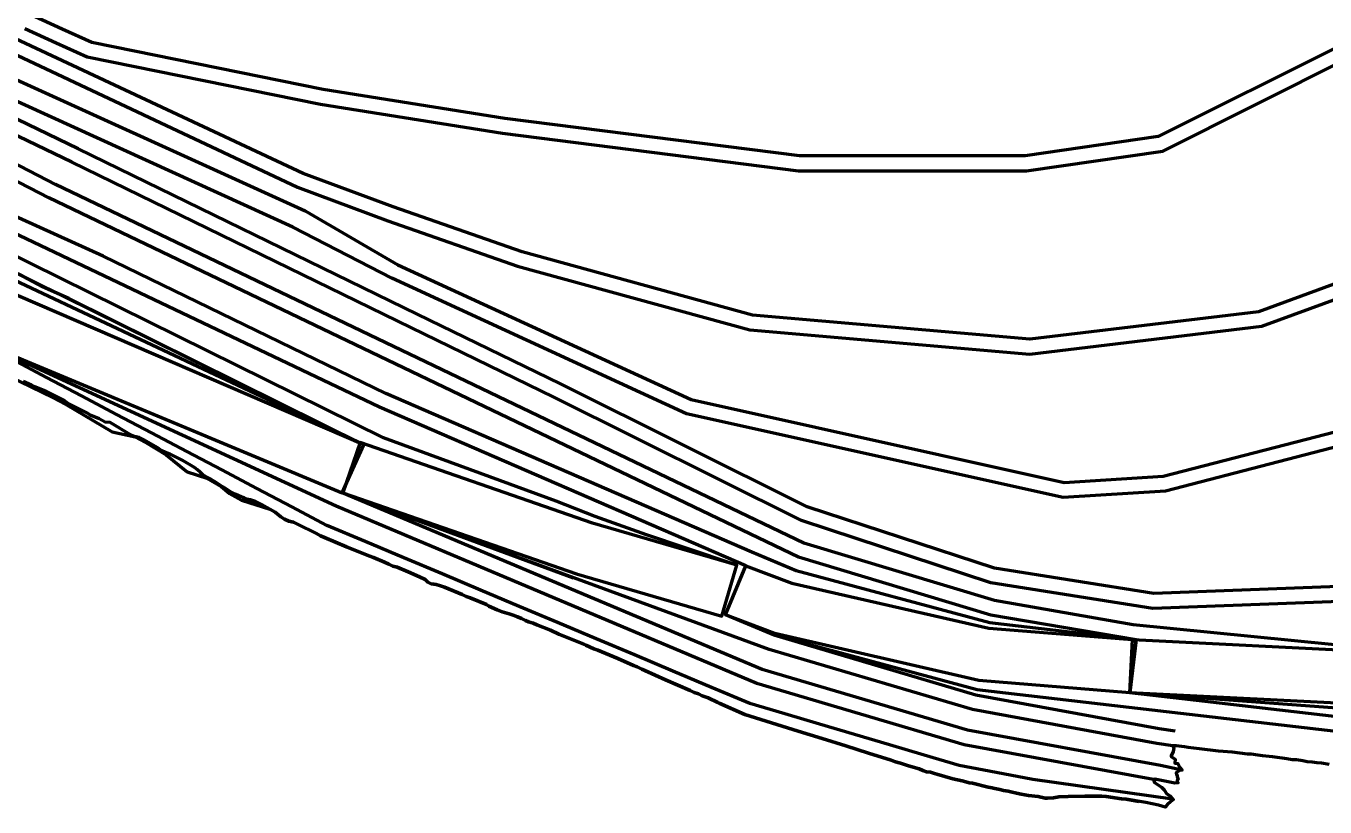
# Model space of a CAD drawing. Extents: x 334605 to 338795, y 3217454 to 3219673.
# Drawn here: x 337294 to 337904, y 3217459 to 3217826 of the extents above; entities that cross this region are included whole.
import ezdxf

# ---------------------------------------------------------------- set-up
doc = ezdxf.new("R2010")
doc.units = 0
doc.header["$MEASUREMENT"] = 0
for name, color, linetype, true_color in [('CREST', 5, 'Continuous', 0x0000ff), ('RAMP', 14, 'Continuous', 0xac0000), ('RED', 176, 'Continuous', 0x00008b), ('TOE', 94, 'Continuous', 0x00ac00)]:
    doc.layers.add(name, color=color, linetype=linetype, true_color=true_color)

msp = doc.modelspace()

# ---------------------------------------------------------------- linework, layer by layer
at = {"layer": 'CREST', "color": 5, "lineweight": 100, "true_color": 0x0000ff}
for points in [[(338404.507, 3218467.452, 1708.41), (338423.581, 3218350.803, 1708.41), (338428.875, 3218210.751, 1708.41), (338428.875, 3218137.069, 1708.41), (338427.099, 3218043.856, 1708.41), (338399.197, 3217934.298, 1708.41), (338421.969, 3217923.982, 1708.41), (338400.812, 3217873.501, 1708.41), (338367.465, 3217804.914, 1708.41), (338314.473, 3217738.135, 1708.41), (338251.964, 3217655.705, 1708.41), (338223.324, 3217623.601, 1708.41), (338180.862, 3217590.752, 1708.41), (338160.832, 3217568.319, 1708.41), (338125.58, 3217545.886, 1708.41), (338031.04, 3217516.242, 1708.41), (337929.031, 3217504.088, 1708.41), (337812.611, 3217512.825, 1708.41), (337815.516, 3217537.656, 1708.41), (337747.29, 3217549.281, 1708.41), (337656.757, 3217576.521, 1708.41), (337304.235, 3217745.572, 1708.41), (337257.817, 3217769.609, 1708.41)], [(337171.114, 3217868.456, 1663.41), (337421.194, 3217750.539, 1663.41), (337463.754, 3217734.674, 1663.41), (337524.736, 3217713.481, 1663.41), (337633.861, 3217683.432, 1663.41), (337765.609, 3217672.064, 1663.41), (337874.674, 3217685.143, 1663.41), (337978.408, 3217723.094, 1663.41), (338055.997, 3217793.853, 1663.41), (338105.179, 3217891.235, 1663.41), (338131.453, 3217935.58, 1663.41), (338156.177, 3217939.282, 1663.41), (338149.751, 3217990.833, 1663.41), (338156.044, 3218092.955, 1663.41), (338156.309, 3218174.041, 1663.41), (338150.848, 3218259.357, 1663.41), (338145.709, 3218311.397, 1663.41), (338116.414, 3218402.835, 1663.41)], [(338213.997, 3218402.717, 1678.41), (338233.113, 3218334.185, 1678.41), (338234.69, 3218272.678, 1678.41), (338232.407, 3218211.788, 1678.41), (338231.646, 3218134.152, 1678.41), (338230.124, 3218077.067, 1678.41), (338225.557, 3218026.833, 1678.41), (338220.99, 3217985.732, 1678.41), (338208.348, 3217896.69, 1678.41), (338193.58, 3217846.049, 1678.41), (338169.13, 3217786.165, 1678.41), (338133.38, 3217716.196, 1678.41), (338110.815, 3217726.957, 1678.41), (338061.725, 3217695.004, 1678.41), (337997.529, 3217662.906, 1678.41), (337935.637, 3217635.184, 1678.41), (337829.402, 3217607.642, 1678.41), (337781.203, 3217604.691, 1678.41), (337604.146, 3217644.037, 1678.41), (337465.549, 3217707.749, 1678.41), (337419.08, 3217731.785, 1678.41), (337213.174, 3217825.524, 1678.41)], [(337292.974, 3217825.22, 1648.41), (337307.677, 3217818.53, 1648.41), (337322.379, 3217811.841, 1648.41), (337432.012, 3217789.653, 1648.41), (337517.673, 3217776.01, 1648.41), (337656.828, 3217758.299, 1648.41), (337763.935, 3217758.299, 1648.41), (337828.03, 3217767.576, 1648.41), (337914.879, 3217811.072, 1648.41), (337959.566, 3217842.68, 1648.41), (337986.814, 3217888.457, 1648.41), (338030.411, 3217982.19, 1648.41), (338056.914, 3218067.67, 1648.41), (338075.532, 3218153.408, 1648.41), (338098.39, 3218163.533, 1648.41), (338078.98, 3218210.999, 1648.41), (338055.778, 3218285.697, 1648.41), (338043.399, 3218333.244, 1648.41), (338028.937, 3218385.306, 1648.41)], [(338271.964, 3217851.261, 1693.41), (338236.007, 3217775.628, 1693.41), (338183.227, 3217709.746, 1693.41), (338141.163, 3217669.462, 1693.41), (338138.092, 3217666.198, 1693.41), (338135.248, 3217662.837, 1693.41), (338085.776, 3217611.703, 1693.41), (338032.665, 3217566.263, 1693.41), (337998.496, 3217549.514, 1693.41), (337985.431, 3217571.623, 1693.41), (337958.73, 3217564.562, 1693.41), (337911.46, 3217555.749, 1693.41), (337823.391, 3217552.452, 1693.41), (337747.216, 3217564.562, 1693.41), (337658.138, 3217593.765, 1693.41), (337541.792, 3217651.781, 1693.41), (337474.492, 3217684.63, 1693.41), (337315.056, 3217762.345, 1693.41), (337248.557, 3217794.393, 1693.41)], [(337452.46, 3217629.413, 1738.41), (337313.732, 3217698.251, 1739.047), (337301.277, 3217703.702, 1739.013), (337291.912, 3217708.781, 1739.204), (337271.21, 3217718.653, 1738.845), (337250.587, 3217729.106, 1738.913), (337232.565, 3217738.201, 1739.251), (337215.402, 3217746.715, 1739.37), (337203.302, 3217752.503, 1739.72), (337190.611, 3217758.028, 1739.532), (337175.844, 3217764.432, 1739.58), (337168.948, 3217767.91, 1739.58), (337165.835, 3217770.176, 1739.619), (337160.694, 3217772.642, 1739.667), (337153.995, 3217776.071, 1739.509), (337145.615, 3217780.723, 1739.52), (337135.868, 3217787.396, 1739.527), (337127.503, 3217791.64, 1739.492), (337120.502, 3217794.207, 1739.236), (337112.531, 3217798.074, 1738.955)], [(337452.46, 3217629.413, 1738.41), (337313.732, 3217698.251, 1739.047), (337301.277, 3217703.702, 1739.013), (337291.912, 3217708.781, 1739.204), (337271.21, 3217718.653, 1738.845), (337250.587, 3217729.106, 1738.913), (337232.565, 3217738.201, 1739.251), (337215.402, 3217746.715, 1739.37), (337203.302, 3217752.503, 1739.72), (337190.611, 3217758.028, 1739.532), (337175.844, 3217764.432, 1739.58), (337168.948, 3217767.91, 1739.58), (337165.835, 3217770.176, 1739.619), (337160.694, 3217772.642, 1739.667), (337153.995, 3217776.071, 1739.509), (337145.615, 3217780.723, 1739.52), (337135.868, 3217787.396, 1739.527), (337127.503, 3217791.64, 1739.492), (337120.502, 3217794.207, 1739.236), (337112.531, 3217798.074, 1738.955)], [(337452.46, 3217629.413, 1738.41), (337313.732, 3217698.251, 1739.047), (337301.277, 3217703.702, 1739.013), (337291.912, 3217708.781, 1739.204), (337271.21, 3217718.653, 1738.845), (337250.587, 3217729.106, 1738.913), (337232.565, 3217738.201, 1739.251), (337215.402, 3217746.715, 1739.37), (337203.302, 3217752.503, 1739.72), (337190.611, 3217758.028, 1739.532), (337175.844, 3217764.432, 1739.58), (337168.948, 3217767.91, 1739.58), (337165.835, 3217770.176, 1739.619), (337160.694, 3217772.642, 1739.667), (337153.995, 3217776.071, 1739.509), (337145.615, 3217780.723, 1739.52), (337135.868, 3217787.396, 1739.527), (337127.503, 3217791.64, 1739.492), (337120.502, 3217794.207, 1739.236), (337112.531, 3217798.074, 1738.955)], [(337452.46, 3217629.413, 1738.41), (337313.732, 3217698.251, 1739.047), (337301.277, 3217703.702, 1739.013), (337291.912, 3217708.781, 1739.204), (337271.21, 3217718.653, 1738.845), (337250.587, 3217729.106, 1738.913), (337232.565, 3217738.201, 1739.251), (337215.402, 3217746.715, 1739.37), (337203.302, 3217752.503, 1739.72), (337190.611, 3217758.028, 1739.532), (337175.844, 3217764.432, 1739.58), (337168.948, 3217767.91, 1739.58), (337165.835, 3217770.176, 1739.619), (337160.694, 3217772.642, 1739.667), (337153.995, 3217776.071, 1739.509), (337145.615, 3217780.723, 1739.52), (337135.868, 3217787.396, 1739.527), (337127.503, 3217791.64, 1739.492), (337120.502, 3217794.207, 1739.236), (337112.531, 3217798.074, 1738.955)], [(338282.704, 3217564.657, 1723.41), (338206.719, 3217508.533, 1723.41), (338202.412, 3217504.305, 1723.41), (338180.262, 3217493.688, 1723.41), (338055.077, 3217487.024, 1723.41), (337948.744, 3217489.985, 1723.41), (337836.572, 3217502.979, 1723.41), (337740.787, 3217514.186, 1723.41), (337645.344, 3217539.808, 1723.41), (337622.434, 3217549.361, 1723.41), (337632.081, 3217572.425, 1723.41), (337459.733, 3217647.143, 1723.41), (337273.679, 3217735.747, 1723.41)], [(337823.641, 3217472.003, 1753.41), (337734.62, 3217488.352, 1753.41), (337637.271, 3217517.146, 1753.41), (337439.351, 3217600.515, 1753.41), (337270.239, 3217678.494, 1753.41)], [(337823.641, 3217472.003, 1753.41), (337734.62, 3217488.352, 1753.41), (337637.271, 3217517.146, 1753.41), (337439.351, 3217600.515, 1753.41), (337270.239, 3217678.494, 1753.41)], [(337823.641, 3217472.003, 1753.41), (337734.62, 3217488.352, 1753.41), (337637.271, 3217517.146, 1753.41), (337439.351, 3217600.515, 1753.41), (337270.239, 3217678.494, 1753.41)], [(337823.641, 3217472.003, 1753.41), (337734.62, 3217488.352, 1753.41), (337637.271, 3217517.146, 1753.41), (337439.351, 3217600.515, 1753.41), (337270.239, 3217678.494, 1753.41)], [(337285.774, 3217661.498, 1766.396), (337306.19, 3217651.587, 1764.016), (337312.094, 3217648.467, 1763.931), (337334.153, 3217635.499, 1764.719), (337344.815, 3217633.212, 1763.627), (337349.889, 3217630.455, 1764.333), (337359.488, 3217624.632, 1764.007), (337369.372, 3217616.654, 1764.569), (337378.593, 3217613.646, 1764.335), (337385.368, 3217609.756, 1765.288), (337389.231, 3217606.481, 1768.034), (337394.829, 3217603.336, 1768.661), (337408.178, 3217599.203, 1765.647), (337410.709, 3217597.713, 1765.938), (337413.413, 3217595.509, 1767.409), (337415.105, 3217594.391, 1767.834), (337417.132, 3217593.442, 1767.604), (337419.353, 3217592.958, 1766.299), (337421.294, 3217592.125, 1765.937), (337430.194, 3217587.623, 1765.564), (337432.064, 3217586.535, 1765.753), (337433.88, 3217585.76, 1765.67), (337444.302, 3217581.446, 1765.52), (337454.723, 3217577.132, 1765.37), (337456.923, 3217576.339, 1765.106), (337462.055, 3217574.206, 1765.05), (337464.089, 3217573.207, 1765.332), (337465.49, 3217572.648, 1765.269), (337466.015, 3217572.35, 1765.422), (337468.137, 3217571.783, 1764.776), (337473.26, 3217569.647, 1764.733), (337478.587, 3217567.349, 1764.84), (337481.237, 3217566.013, 1765.274), (337482.548, 3217564.866, 1766.448), (337484.004, 3217563.957, 1767.032), (337485.351, 3217563.876, 1766.071), (337486.36, 3217563.699, 1765.581), (337488.498, 3217563.106, 1764.973), (337490.26, 3217562.491, 1764.722), (337498.567, 3217559.053, 1764.601), (337500.515, 3217558.055, 1764.953), (337502.461, 3217557.435, 1764.559), (337510.026, 3217554.263, 1764.528), (337511.231, 3217553.536, 1764.962), (337515.024, 3217551.778, 1765.279), (337517.396, 3217550.905, 1765.03), (337520.752, 3217549.959, 1764.108), (337522.644, 3217549.266, 1763.902), (337524.602, 3217548.429, 1763.925), (337526.49, 3217547.741, 1763.714), (337528.405, 3217546.752, 1764.074), (337529.903, 3217546.134, 1764.048), (337532.029, 3217545.493, 1763.545), (337533.749, 3217544.746, 1763.589), (337540.17, 3217542.209, 1763.259), (337544.173, 3217540.384, 1763.533), (337555.922, 3217535.674, 1763.061), (337556.793, 3217535.168, 1763.335), (337560.592, 3217533.511, 1763.447), (337562.494, 3217532.837, 1763.3), (337571.781, 3217528.891, 1763.263), (337579.264, 3217525.557, 1763.623), (337580.866, 3217524.953, 1763.483), (337583.11, 3217523.843, 1763.809), (337584.48, 3217523.306, 1763.728), (337594.252, 3217518.894, 1764.313), (337605.813, 3217513.911, 1764.537), (337607.795, 3217512.859, 1764.966), (337609.731, 3217512.263, 1764.532), (337611.519, 3217511.384, 1764.781), (337614.272, 3217510.35, 1764.534), (337618.888, 3217508.14, 1765.057), (337619.513, 3217507.941, 1764.931), (337631.59, 3217502.582, 1765.466), (337644.117, 3217498.669, 1765.84), (337656.643, 3217494.756, 1766.215), (337667.837, 3217491.275, 1766.8), (337679.031, 3217487.794, 1766.914), (337689.694, 3217484.403, 1767.401), (337700.356, 3217481.012, 1767.889), (337701.856, 3217480.433, 1768.168), (337703.479, 3217479.97, 1768.133), (337704.732, 3217479.692, 1767.943), (337708.446, 3217478.486, 1768.164), (337713.511, 3217477.041, 1768.055), (337715.206, 3217476.298, 1768.552), (337716.983, 3217475.646, 1768.811), (337718.808, 3217475.368, 1768.273), (337720.714, 3217474.771, 1768.341), (337721.82, 3217474.557, 1768.108), (337729.308, 3217472.236, 1768.327), (337733.79, 3217471.308, 1768.179), (337735.473, 3217470.818, 1768.531), (337736.955, 3217470.488, 1768.63), (337738.54, 3217470.268, 1768.453), (337745.968, 3217468.366, 1769.462), (337747.923, 3217468.015, 1769.413), (337748.243, 3217467.9, 1769.526), (337751.414, 3217467.281, 1769.55), (337753.109, 3217466.767, 1769.948), (337755.317, 3217466.542, 1769.531), (337756.679, 3217466.13, 1769.85), (337759.254, 3217465.626, 1769.873), (337761.455, 3217465.108, 1770.074), (337764.902, 3217464.49, 1769.987), (337769.408, 3217463.919, 1769.371), (337772.749, 3217463.154, 1769.635), (337773.862, 3217463.149, 1769.196), (337776.61, 3217463.402, 1767.557), (337779.231, 3217463.799, 1765.664), (337783.51, 3217464.068, 1763.373), (337791.34, 3217464.207, 1759.925), (337799.446, 3217464.203, 1756.665), (337801.506, 3217464.047, 1756.162), (337808.609, 3217462.915, 1755.682), (337810.775, 3217462.725, 1755.208), (337816.785, 3217461.695, 1754.95)], [(337285.774, 3217661.498, 1766.396), (337306.19, 3217651.587, 1764.016), (337312.094, 3217648.467, 1763.931), (337334.153, 3217635.499, 1764.719), (337344.815, 3217633.212, 1763.627), (337349.889, 3217630.455, 1764.333), (337359.488, 3217624.632, 1764.007), (337369.372, 3217616.654, 1764.569), (337378.593, 3217613.646, 1764.335), (337385.368, 3217609.756, 1765.288), (337389.231, 3217606.481, 1768.034), (337394.829, 3217603.336, 1768.661), (337408.178, 3217599.203, 1765.647), (337410.709, 3217597.713, 1765.938), (337413.413, 3217595.509, 1767.409), (337415.105, 3217594.391, 1767.834), (337417.132, 3217593.442, 1767.604), (337419.353, 3217592.958, 1766.299), (337421.294, 3217592.125, 1765.937), (337430.194, 3217587.623, 1765.564), (337432.064, 3217586.535, 1765.753), (337433.88, 3217585.76, 1765.67), (337444.302, 3217581.446, 1765.52), (337454.723, 3217577.132, 1765.37), (337456.923, 3217576.339, 1765.106), (337462.055, 3217574.206, 1765.05), (337464.089, 3217573.207, 1765.332), (337465.49, 3217572.648, 1765.269), (337466.015, 3217572.35, 1765.422), (337468.137, 3217571.783, 1764.776), (337473.26, 3217569.647, 1764.733), (337478.587, 3217567.349, 1764.84), (337481.237, 3217566.013, 1765.274), (337482.548, 3217564.866, 1766.448), (337484.004, 3217563.957, 1767.032), (337485.351, 3217563.876, 1766.071), (337486.36, 3217563.699, 1765.581), (337488.498, 3217563.106, 1764.973), (337490.26, 3217562.491, 1764.722), (337498.567, 3217559.053, 1764.601), (337500.515, 3217558.055, 1764.953), (337502.461, 3217557.435, 1764.559), (337510.026, 3217554.263, 1764.528), (337511.231, 3217553.536, 1764.962), (337515.024, 3217551.778, 1765.279), (337517.396, 3217550.905, 1765.03), (337520.752, 3217549.959, 1764.108), (337522.644, 3217549.266, 1763.902), (337524.602, 3217548.429, 1763.925), (337526.49, 3217547.741, 1763.714), (337528.405, 3217546.752, 1764.074), (337529.903, 3217546.134, 1764.048), (337532.029, 3217545.493, 1763.545), (337533.749, 3217544.746, 1763.589), (337540.17, 3217542.209, 1763.259), (337544.173, 3217540.384, 1763.533), (337555.922, 3217535.674, 1763.061), (337556.793, 3217535.168, 1763.335), (337560.592, 3217533.511, 1763.447), (337562.494, 3217532.837, 1763.3), (337571.781, 3217528.891, 1763.263), (337579.264, 3217525.557, 1763.623), (337580.866, 3217524.953, 1763.483), (337583.11, 3217523.843, 1763.809), (337584.48, 3217523.306, 1763.728), (337594.252, 3217518.894, 1764.313), (337605.813, 3217513.911, 1764.537), (337607.795, 3217512.859, 1764.966), (337609.731, 3217512.263, 1764.532), (337611.519, 3217511.384, 1764.781), (337614.272, 3217510.35, 1764.534), (337618.888, 3217508.14, 1765.057), (337619.513, 3217507.941, 1764.931), (337631.59, 3217502.582, 1765.466), (337644.117, 3217498.669, 1765.84), (337656.643, 3217494.756, 1766.215), (337667.837, 3217491.275, 1766.8), (337679.031, 3217487.794, 1766.914), (337689.694, 3217484.403, 1767.401), (337700.356, 3217481.012, 1767.889), (337701.856, 3217480.433, 1768.168), (337703.479, 3217479.97, 1768.133), (337704.732, 3217479.692, 1767.943), (337708.446, 3217478.486, 1768.164), (337713.511, 3217477.041, 1768.055), (337715.206, 3217476.298, 1768.552), (337716.983, 3217475.646, 1768.811), (337718.808, 3217475.368, 1768.273), (337720.714, 3217474.771, 1768.341), (337721.82, 3217474.557, 1768.108), (337729.308, 3217472.236, 1768.327), (337733.79, 3217471.308, 1768.179), (337735.473, 3217470.818, 1768.531), (337736.955, 3217470.488, 1768.63), (337738.54, 3217470.268, 1768.453), (337745.968, 3217468.366, 1769.462), (337747.923, 3217468.015, 1769.413), (337748.243, 3217467.9, 1769.526), (337751.414, 3217467.281, 1769.55), (337753.109, 3217466.767, 1769.948), (337755.317, 3217466.542, 1769.531), (337756.679, 3217466.13, 1769.85), (337759.254, 3217465.626, 1769.873), (337761.455, 3217465.108, 1770.074), (337764.902, 3217464.49, 1769.987), (337769.408, 3217463.919, 1769.371), (337772.749, 3217463.154, 1769.635), (337773.862, 3217463.149, 1769.196), (337776.61, 3217463.402, 1767.557), (337779.231, 3217463.799, 1765.664), (337783.51, 3217464.068, 1763.373), (337791.34, 3217464.207, 1759.925), (337799.446, 3217464.203, 1756.665), (337801.506, 3217464.047, 1756.162), (337808.609, 3217462.915, 1755.682), (337810.775, 3217462.725, 1755.208), (337816.785, 3217461.695, 1754.95)], [(337285.774, 3217661.498, 1766.396), (337306.19, 3217651.587, 1764.016), (337312.094, 3217648.467, 1763.931), (337334.153, 3217635.499, 1764.719), (337344.815, 3217633.212, 1763.627), (337349.889, 3217630.455, 1764.333), (337359.488, 3217624.632, 1764.007), (337369.372, 3217616.654, 1764.569), (337378.593, 3217613.646, 1764.335), (337385.368, 3217609.756, 1765.288), (337389.231, 3217606.481, 1768.034), (337394.829, 3217603.336, 1768.661), (337408.178, 3217599.203, 1765.647), (337410.709, 3217597.713, 1765.938), (337413.413, 3217595.509, 1767.409), (337415.105, 3217594.391, 1767.834), (337417.132, 3217593.442, 1767.604), (337419.353, 3217592.958, 1766.299), (337421.294, 3217592.125, 1765.937), (337430.194, 3217587.623, 1765.564), (337432.064, 3217586.535, 1765.753), (337433.88, 3217585.76, 1765.67), (337444.302, 3217581.446, 1765.52), (337454.723, 3217577.132, 1765.37), (337456.923, 3217576.339, 1765.106), (337462.055, 3217574.206, 1765.05), (337464.089, 3217573.207, 1765.332), (337465.49, 3217572.648, 1765.269), (337466.015, 3217572.35, 1765.422), (337468.137, 3217571.783, 1764.776), (337473.26, 3217569.647, 1764.733), (337478.587, 3217567.349, 1764.84), (337481.237, 3217566.013, 1765.274), (337482.548, 3217564.866, 1766.448), (337484.004, 3217563.957, 1767.032), (337485.351, 3217563.876, 1766.071), (337486.36, 3217563.699, 1765.581), (337488.498, 3217563.106, 1764.973), (337490.26, 3217562.491, 1764.722), (337498.567, 3217559.053, 1764.601), (337500.515, 3217558.055, 1764.953), (337502.461, 3217557.435, 1764.559), (337510.026, 3217554.263, 1764.528), (337511.231, 3217553.536, 1764.962), (337515.024, 3217551.778, 1765.279), (337517.396, 3217550.905, 1765.03), (337520.752, 3217549.959, 1764.108), (337522.644, 3217549.266, 1763.902), (337524.602, 3217548.429, 1763.925), (337526.49, 3217547.741, 1763.714), (337528.405, 3217546.752, 1764.074), (337529.903, 3217546.134, 1764.048), (337532.029, 3217545.493, 1763.545), (337533.749, 3217544.746, 1763.589), (337540.17, 3217542.209, 1763.259), (337544.173, 3217540.384, 1763.533), (337555.922, 3217535.674, 1763.061), (337556.793, 3217535.168, 1763.335), (337560.592, 3217533.511, 1763.447), (337562.494, 3217532.837, 1763.3), (337571.781, 3217528.891, 1763.263), (337579.264, 3217525.557, 1763.623), (337580.866, 3217524.953, 1763.483), (337583.11, 3217523.843, 1763.809), (337584.48, 3217523.306, 1763.728), (337594.252, 3217518.894, 1764.313), (337605.813, 3217513.911, 1764.537), (337607.795, 3217512.859, 1764.966), (337609.731, 3217512.263, 1764.532), (337611.519, 3217511.384, 1764.781), (337614.272, 3217510.35, 1764.534), (337618.888, 3217508.14, 1765.057), (337619.513, 3217507.941, 1764.931), (337631.59, 3217502.582, 1765.466), (337644.117, 3217498.669, 1765.84), (337656.643, 3217494.756, 1766.215), (337667.837, 3217491.275, 1766.8), (337679.031, 3217487.794, 1766.914), (337689.694, 3217484.403, 1767.401), (337700.356, 3217481.012, 1767.889), (337701.856, 3217480.433, 1768.168), (337703.479, 3217479.97, 1768.133), (337704.732, 3217479.692, 1767.943), (337708.446, 3217478.486, 1768.164), (337713.511, 3217477.041, 1768.055), (337715.206, 3217476.298, 1768.552), (337716.983, 3217475.646, 1768.811), (337718.808, 3217475.368, 1768.273), (337720.714, 3217474.771, 1768.341), (337721.82, 3217474.557, 1768.108), (337729.308, 3217472.236, 1768.327), (337733.79, 3217471.308, 1768.179), (337735.473, 3217470.818, 1768.531), (337736.955, 3217470.488, 1768.63), (337738.54, 3217470.268, 1768.453), (337745.968, 3217468.366, 1769.462), (337747.923, 3217468.015, 1769.413), (337748.243, 3217467.9, 1769.526), (337751.414, 3217467.281, 1769.55), (337753.109, 3217466.767, 1769.948), (337755.317, 3217466.542, 1769.531), (337756.679, 3217466.13, 1769.85), (337759.254, 3217465.626, 1769.873), (337761.455, 3217465.108, 1770.074), (337764.902, 3217464.49, 1769.987), (337769.408, 3217463.919, 1769.371), (337772.749, 3217463.154, 1769.635), (337773.862, 3217463.149, 1769.196), (337776.61, 3217463.402, 1767.557), (337779.231, 3217463.799, 1765.664), (337783.51, 3217464.068, 1763.373), (337791.34, 3217464.207, 1759.925), (337799.446, 3217464.203, 1756.665), (337801.506, 3217464.047, 1756.162), (337808.609, 3217462.915, 1755.682), (337810.775, 3217462.725, 1755.208), (337816.785, 3217461.695, 1754.95)], [(337285.774, 3217661.498, 1766.396), (337306.19, 3217651.587, 1764.016), (337312.094, 3217648.467, 1763.931), (337334.153, 3217635.499, 1764.719), (337344.815, 3217633.212, 1763.627), (337349.889, 3217630.455, 1764.333), (337359.488, 3217624.632, 1764.007), (337369.372, 3217616.654, 1764.569), (337378.593, 3217613.646, 1764.335), (337385.368, 3217609.756, 1765.288), (337389.231, 3217606.481, 1768.034), (337394.829, 3217603.336, 1768.661), (337408.178, 3217599.203, 1765.647), (337410.709, 3217597.713, 1765.938), (337413.413, 3217595.509, 1767.409), (337415.105, 3217594.391, 1767.834), (337417.132, 3217593.442, 1767.604), (337419.353, 3217592.958, 1766.299), (337421.294, 3217592.125, 1765.937), (337430.194, 3217587.623, 1765.564), (337432.064, 3217586.535, 1765.753), (337433.88, 3217585.76, 1765.67), (337444.302, 3217581.446, 1765.52), (337454.723, 3217577.132, 1765.37), (337456.923, 3217576.339, 1765.106), (337462.055, 3217574.206, 1765.05), (337464.089, 3217573.207, 1765.332), (337465.49, 3217572.648, 1765.269), (337466.015, 3217572.35, 1765.422), (337468.137, 3217571.783, 1764.776), (337473.26, 3217569.647, 1764.733), (337478.587, 3217567.349, 1764.84), (337481.237, 3217566.013, 1765.274), (337482.548, 3217564.866, 1766.448), (337484.004, 3217563.957, 1767.032), (337485.351, 3217563.876, 1766.071), (337486.36, 3217563.699, 1765.581), (337488.498, 3217563.106, 1764.973), (337490.26, 3217562.491, 1764.722), (337498.567, 3217559.053, 1764.601), (337500.515, 3217558.055, 1764.953), (337502.461, 3217557.435, 1764.559), (337510.026, 3217554.263, 1764.528), (337511.231, 3217553.536, 1764.962), (337515.024, 3217551.778, 1765.279), (337517.396, 3217550.905, 1765.03), (337520.752, 3217549.959, 1764.108), (337522.644, 3217549.266, 1763.902), (337524.602, 3217548.429, 1763.925), (337526.49, 3217547.741, 1763.714), (337528.405, 3217546.752, 1764.074), (337529.903, 3217546.134, 1764.048), (337532.029, 3217545.493, 1763.545), (337533.749, 3217544.746, 1763.589), (337540.17, 3217542.209, 1763.259), (337544.173, 3217540.384, 1763.533), (337555.922, 3217535.674, 1763.061), (337556.793, 3217535.168, 1763.335), (337560.592, 3217533.511, 1763.447), (337562.494, 3217532.837, 1763.3), (337571.781, 3217528.891, 1763.263), (337579.264, 3217525.557, 1763.623), (337580.866, 3217524.953, 1763.483), (337583.11, 3217523.843, 1763.809), (337584.48, 3217523.306, 1763.728), (337594.252, 3217518.894, 1764.313), (337605.813, 3217513.911, 1764.537), (337607.795, 3217512.859, 1764.966), (337609.731, 3217512.263, 1764.532), (337611.519, 3217511.384, 1764.781), (337614.272, 3217510.35, 1764.534), (337618.888, 3217508.14, 1765.057), (337619.513, 3217507.941, 1764.931), (337631.59, 3217502.582, 1765.466), (337644.117, 3217498.669, 1765.84), (337656.643, 3217494.756, 1766.215), (337667.837, 3217491.275, 1766.8), (337679.031, 3217487.794, 1766.914), (337689.694, 3217484.403, 1767.401), (337700.356, 3217481.012, 1767.889), (337701.856, 3217480.433, 1768.168), (337703.479, 3217479.97, 1768.133), (337704.732, 3217479.692, 1767.943), (337708.446, 3217478.486, 1768.164), (337713.511, 3217477.041, 1768.055), (337715.206, 3217476.298, 1768.552), (337716.983, 3217475.646, 1768.811), (337718.808, 3217475.368, 1768.273), (337720.714, 3217474.771, 1768.341), (337721.82, 3217474.557, 1768.108), (337729.308, 3217472.236, 1768.327), (337733.79, 3217471.308, 1768.179), (337735.473, 3217470.818, 1768.531), (337736.955, 3217470.488, 1768.63), (337738.54, 3217470.268, 1768.453), (337745.968, 3217468.366, 1769.462), (337747.923, 3217468.015, 1769.413), (337748.243, 3217467.9, 1769.526), (337751.414, 3217467.281, 1769.55), (337753.109, 3217466.767, 1769.948), (337755.317, 3217466.542, 1769.531), (337756.679, 3217466.13, 1769.85), (337759.254, 3217465.626, 1769.873), (337761.455, 3217465.108, 1770.074), (337764.902, 3217464.49, 1769.987), (337769.408, 3217463.919, 1769.371), (337772.749, 3217463.154, 1769.635), (337773.862, 3217463.149, 1769.196), (337776.61, 3217463.402, 1767.557), (337779.231, 3217463.799, 1765.664), (337783.51, 3217464.068, 1763.373), (337791.34, 3217464.207, 1759.925), (337799.446, 3217464.203, 1756.665), (337801.506, 3217464.047, 1756.162), (337808.609, 3217462.915, 1755.682), (337810.775, 3217462.725, 1755.208), (337816.785, 3217461.695, 1754.95)], [(337906.377, 3217479.103, 1737.46), (337902.739, 3217479.703, 1737.139), (337900.509, 3217479.858, 1737.427), (337898.279, 3217480.163, 1737.373), (337895.884, 3217480.349, 1737.641), (337893.869, 3217480.746, 1737.321), (337890.925, 3217481.175, 1737.196), (337888.97, 3217481.293, 1737.491), (337886.412, 3217481.777, 1737.13), (337879.673, 3217482.64, 1737.116), (337875.033, 3217483.121, 1737.369), (337872.778, 3217483.484, 1737.195), (337869.684, 3217483.844, 1737.27), (337867.866, 3217483.924, 1737.613), (337860.663, 3217484.794, 1737.31), (337854.315, 3217485.344, 1737.474), (337845.345, 3217486.355, 1737.907), (337839.967, 3217487.045, 1737.984), (337838.257, 3217487.363, 1737.79), (337834.479, 3217487.895, 1737.738), (337832.747, 3217487.823, 1738.41), (337833.233, 3217486.797, 1738.41), (337832.947, 3217485.096, 1738.41), (337831.983, 3217483.057, 1738.41), (337832.143, 3217482.592, 1738.41), (337833.827, 3217481.617, 1738.41), (337833.682, 3217479.653, 1738.41), (337835.091, 3217479.485, 1738.41), (337836.03, 3217477.674, 1738.41), (337837.173, 3217476.314, 1738.41), (337835.878, 3217476.284, 1739.02), (337834.439, 3217475.141, 1741.883), (337834.462, 3217474.162, 1743.802), (337834.798, 3217474.143, 1743.697), (337834.785, 3217473.444, 1745.079), (337835.234, 3217471.963, 1747.804), (337834.787, 3217471.609, 1748.725), (337834.84, 3217471.04, 1749.867), (337835.309, 3217470.387, 1750.972), (337833.69, 3217470.203, 1752.148), (337824.409, 3217472.078, 1752.878), (337823.641, 3217472.003, 1753.41), (337824.185, 3217470.512, 1753.41), (337827.54, 3217468.414, 1753.41), (337828.788, 3217467.112, 1753.41), (337829.868, 3217465.441, 1753.41), (337831.419, 3217464.242, 1753.41), (337832.685, 3217462.855, 1753.41), (337833.164, 3217462.587, 1753.41), (337831.814, 3217461.606, 1754.708), (337830.108, 3217460.097, 1755.876), (337829.213, 3217459.042, 1755.445), (337826.02, 3217459.936, 1754.878), (337820.066, 3217461.132, 1754.809), (337810.775, 3217462.725, 1755.208), (337808.609, 3217462.915, 1755.682), (337801.506, 3217464.047, 1756.162), (337799.446, 3217464.203, 1756.665), (337791.34, 3217464.207, 1759.925), (337783.51, 3217464.068, 1763.373), (337779.231, 3217463.799, 1765.664), (337776.61, 3217463.402, 1767.557), (337773.862, 3217463.149, 1769.196), (337772.749, 3217463.154, 1769.635), (337769.408, 3217463.919, 1769.371), (337764.902, 3217464.49, 1769.987), (337761.455, 3217465.108, 1770.074), (337759.254, 3217465.626, 1769.873), (337756.679, 3217466.13, 1769.85), (337755.317, 3217466.542, 1769.531), (337753.109, 3217466.767, 1769.948), (337751.414, 3217467.281, 1769.55), (337748.243, 3217467.9, 1769.526), (337747.923, 3217468.015, 1769.413), (337745.968, 3217468.366, 1769.462), (337738.54, 3217470.268, 1768.453), (337736.955, 3217470.488, 1768.63), (337735.473, 3217470.818, 1768.531), (337733.79, 3217471.308, 1768.179), (337729.308, 3217472.236, 1768.327), (337721.82, 3217474.557, 1768.108), (337720.714, 3217474.771, 1768.341), (337718.808, 3217475.368, 1768.273), (337716.983, 3217475.646, 1768.811), (337715.206, 3217476.298, 1768.552), (337713.511, 3217477.041, 1768.055), (337708.446, 3217478.486, 1768.164), (337704.732, 3217479.692, 1767.943), (337703.479, 3217479.97, 1768.133), (337701.856, 3217480.433, 1768.168), (337700.356, 3217481.012, 1767.889), (337689.694, 3217484.403, 1767.401), (337679.031, 3217487.794, 1766.914), (337667.837, 3217491.275, 1766.8), (337656.643, 3217494.756, 1766.215), (337644.117, 3217498.669, 1765.84), (337631.59, 3217502.582, 1765.466), (337619.513, 3217507.941, 1764.931), (337618.888, 3217508.14, 1765.057), (337614.272, 3217510.35, 1764.534), (337611.519, 3217511.384, 1764.781), (337609.731, 3217512.263, 1764.532), (337607.795, 3217512.859, 1764.966), (337605.813, 3217513.911, 1764.537), (337594.252, 3217518.894, 1764.313), (337584.48, 3217523.306, 1763.728), (337583.11, 3217523.843, 1763.809), (337580.866, 3217524.953, 1763.483), (337579.264, 3217525.557, 1763.623), (337571.781, 3217528.891, 1763.263), (337562.494, 3217532.837, 1763.3), (337560.592, 3217533.511, 1763.447), (337556.793, 3217535.168, 1763.335), (337555.922, 3217535.674, 1763.061), (337544.173, 3217540.384, 1763.533), (337540.17, 3217542.209, 1763.259), (337533.749, 3217544.746, 1763.589), (337532.029, 3217545.493, 1763.545), (337529.903, 3217546.134, 1764.048), (337528.405, 3217546.752, 1764.074), (337526.49, 3217547.741, 1763.714), (337524.602, 3217548.429, 1763.925), (337522.644, 3217549.266, 1763.902), (337520.752, 3217549.959, 1764.108), (337517.396, 3217550.905, 1765.03), (337515.024, 3217551.778, 1765.279), (337511.231, 3217553.536, 1764.962), (337510.026, 3217554.263, 1764.528), (337502.461, 3217557.435, 1764.559), (337500.515, 3217558.055, 1764.953), (337498.567, 3217559.053, 1764.601), (337490.26, 3217562.491, 1764.722), (337488.498, 3217563.106, 1764.973), (337486.36, 3217563.699, 1765.581), (337485.351, 3217563.876, 1766.071), (337484.004, 3217563.957, 1767.032), (337482.548, 3217564.866, 1766.448), (337481.237, 3217566.013, 1765.274), (337478.587, 3217567.349, 1764.84), (337473.26, 3217569.647, 1764.733), (337468.137, 3217571.783, 1764.776), (337466.015, 3217572.35, 1765.422), (337465.49, 3217572.648, 1765.269), (337464.089, 3217573.207, 1765.332), (337462.055, 3217574.206, 1765.05), (337456.923, 3217576.339, 1765.106), (337454.723, 3217577.132, 1765.37), (337444.302, 3217581.446, 1765.52), (337433.88, 3217585.76, 1765.67), (337432.064, 3217586.535, 1765.753), (337430.194, 3217587.623, 1765.564), (337421.294, 3217592.125, 1765.937), (337419.353, 3217592.958, 1766.299), (337417.132, 3217593.442, 1767.604), (337415.105, 3217594.391, 1767.834), (337413.413, 3217595.509, 1767.409), (337410.709, 3217597.713, 1765.938), (337408.178, 3217599.203, 1765.647), (337404.237, 3217601.345, 1765.532), (337401.466, 3217602.732, 1765.676), (337399.188, 3217603.446, 1766.603), (337397.44, 3217603.893, 1767.504), (337396.17, 3217604.507, 1767.61), (337394.71, 3217604.945, 1768.242), (337393.699, 3217605.464, 1768.27), (337391.895, 3217606.158, 1768.76), (337390.061, 3217607.062, 1768.881), (337387.206, 3217609.009, 1768.049), (337385.039, 3217610.307, 1767.758), (337383.483, 3217611.437, 1767.172), (337380.128, 3217613.443, 1766.729), (337378.283, 3217614.354, 1766.848), (337376.727, 3217615.3, 1766.613), (337375.513, 3217616.501, 1765.551), (337374.126, 3217617.618, 1764.823), (337372.858, 3217618.776, 1763.896), (337366.962, 3217622.231, 1763.249), (337361.401, 3217625.059, 1763.454), (337358.872, 3217625.98, 1764.239), (337357.399, 3217626.624, 1764.493), (337355.505, 3217627.921, 1763.931), (337352.267, 3217629.903, 1763.413), (337348.584, 3217631.901, 1763.313), (337346.729, 3217632.76, 1763.542), (337344.561, 3217633.252, 1764.778), (337342.966, 3217633.969, 1765.015), (337333.201, 3217639.819, 1763.357), (337330.737, 3217640.127, 1765.122), (337327.921, 3217641.591, 1765.007), (337327.891, 3217641.66, 1764.902), (337323.793, 3217643.39, 1765.502), (337322.513, 3217644.319, 1764.945), (337313.353, 3217648.888, 1764.938), (337311.377, 3217650.359, 1764.006), (337302.882, 3217654.652, 1763.895), (337297.788, 3217656.709, 1764.82), (337296.2, 3217657.46, 1764.898), (337292.158, 3217659.127, 1765.565)], [(337906.377, 3217479.103, 1737.46), (337902.739, 3217479.703, 1737.139), (337900.509, 3217479.858, 1737.427), (337898.279, 3217480.163, 1737.373), (337895.884, 3217480.349, 1737.641), (337893.869, 3217480.746, 1737.321), (337890.925, 3217481.175, 1737.196), (337888.97, 3217481.293, 1737.491), (337886.412, 3217481.777, 1737.13), (337879.673, 3217482.64, 1737.116), (337875.033, 3217483.121, 1737.369), (337872.778, 3217483.484, 1737.195), (337869.684, 3217483.844, 1737.27), (337867.866, 3217483.924, 1737.613), (337860.663, 3217484.794, 1737.31), (337854.315, 3217485.344, 1737.474), (337845.345, 3217486.355, 1737.907), (337839.967, 3217487.045, 1737.984), (337838.257, 3217487.363, 1737.79), (337834.479, 3217487.895, 1737.738), (337832.747, 3217487.823, 1738.41), (337833.233, 3217486.797, 1738.41), (337832.947, 3217485.096, 1738.41), (337831.983, 3217483.057, 1738.41), (337832.143, 3217482.592, 1738.41), (337833.827, 3217481.617, 1738.41), (337833.682, 3217479.653, 1738.41), (337835.091, 3217479.485, 1738.41), (337836.03, 3217477.674, 1738.41), (337837.173, 3217476.314, 1738.41), (337835.878, 3217476.284, 1739.02), (337834.439, 3217475.141, 1741.883), (337834.462, 3217474.162, 1743.802), (337834.798, 3217474.143, 1743.697), (337834.785, 3217473.444, 1745.079), (337835.234, 3217471.963, 1747.804), (337834.787, 3217471.609, 1748.725), (337834.84, 3217471.04, 1749.867), (337835.309, 3217470.387, 1750.972), (337833.69, 3217470.203, 1752.148), (337824.409, 3217472.078, 1752.878), (337823.641, 3217472.003, 1753.41), (337824.185, 3217470.512, 1753.41), (337827.54, 3217468.414, 1753.41), (337828.788, 3217467.112, 1753.41), (337829.868, 3217465.441, 1753.41), (337831.419, 3217464.242, 1753.41), (337832.685, 3217462.855, 1753.41), (337833.164, 3217462.587, 1753.41), (337831.814, 3217461.606, 1754.708), (337830.108, 3217460.097, 1755.876), (337829.213, 3217459.042, 1755.445), (337826.02, 3217459.936, 1754.878), (337820.066, 3217461.132, 1754.809), (337810.775, 3217462.725, 1755.208), (337808.609, 3217462.915, 1755.682), (337801.506, 3217464.047, 1756.162), (337799.446, 3217464.203, 1756.665), (337791.34, 3217464.207, 1759.925), (337783.51, 3217464.068, 1763.373), (337779.231, 3217463.799, 1765.664), (337776.61, 3217463.402, 1767.557), (337773.862, 3217463.149, 1769.196), (337772.749, 3217463.154, 1769.635), (337769.408, 3217463.919, 1769.371), (337764.902, 3217464.49, 1769.987), (337761.455, 3217465.108, 1770.074), (337759.254, 3217465.626, 1769.873), (337756.679, 3217466.13, 1769.85), (337755.317, 3217466.542, 1769.531), (337753.109, 3217466.767, 1769.948), (337751.414, 3217467.281, 1769.55), (337748.243, 3217467.9, 1769.526), (337747.923, 3217468.015, 1769.413), (337745.968, 3217468.366, 1769.462), (337738.54, 3217470.268, 1768.453), (337736.955, 3217470.488, 1768.63), (337735.473, 3217470.818, 1768.531), (337733.79, 3217471.308, 1768.179), (337729.308, 3217472.236, 1768.327), (337721.82, 3217474.557, 1768.108), (337720.714, 3217474.771, 1768.341), (337718.808, 3217475.368, 1768.273), (337716.983, 3217475.646, 1768.811), (337715.206, 3217476.298, 1768.552), (337713.511, 3217477.041, 1768.055), (337708.446, 3217478.486, 1768.164), (337704.732, 3217479.692, 1767.943), (337703.479, 3217479.97, 1768.133), (337701.856, 3217480.433, 1768.168), (337700.356, 3217481.012, 1767.889), (337689.694, 3217484.403, 1767.401), (337679.031, 3217487.794, 1766.914), (337667.837, 3217491.275, 1766.8), (337656.643, 3217494.756, 1766.215), (337644.117, 3217498.669, 1765.84), (337631.59, 3217502.582, 1765.466), (337619.513, 3217507.941, 1764.931), (337618.888, 3217508.14, 1765.057), (337614.272, 3217510.35, 1764.534), (337611.519, 3217511.384, 1764.781), (337609.731, 3217512.263, 1764.532), (337607.795, 3217512.859, 1764.966), (337605.813, 3217513.911, 1764.537), (337594.252, 3217518.894, 1764.313), (337584.48, 3217523.306, 1763.728), (337583.11, 3217523.843, 1763.809), (337580.866, 3217524.953, 1763.483), (337579.264, 3217525.557, 1763.623), (337571.781, 3217528.891, 1763.263), (337562.494, 3217532.837, 1763.3), (337560.592, 3217533.511, 1763.447), (337556.793, 3217535.168, 1763.335), (337555.922, 3217535.674, 1763.061), (337544.173, 3217540.384, 1763.533), (337540.17, 3217542.209, 1763.259), (337533.749, 3217544.746, 1763.589), (337532.029, 3217545.493, 1763.545), (337529.903, 3217546.134, 1764.048), (337528.405, 3217546.752, 1764.074), (337526.49, 3217547.741, 1763.714), (337524.602, 3217548.429, 1763.925), (337522.644, 3217549.266, 1763.902), (337520.752, 3217549.959, 1764.108), (337517.396, 3217550.905, 1765.03), (337515.024, 3217551.778, 1765.279), (337511.231, 3217553.536, 1764.962), (337510.026, 3217554.263, 1764.528), (337502.461, 3217557.435, 1764.559), (337500.515, 3217558.055, 1764.953), (337498.567, 3217559.053, 1764.601), (337490.26, 3217562.491, 1764.722), (337488.498, 3217563.106, 1764.973), (337486.36, 3217563.699, 1765.581), (337485.351, 3217563.876, 1766.071), (337484.004, 3217563.957, 1767.032), (337482.548, 3217564.866, 1766.448), (337481.237, 3217566.013, 1765.274), (337478.587, 3217567.349, 1764.84), (337473.26, 3217569.647, 1764.733), (337468.137, 3217571.783, 1764.776), (337466.015, 3217572.35, 1765.422), (337465.49, 3217572.648, 1765.269), (337464.089, 3217573.207, 1765.332), (337462.055, 3217574.206, 1765.05), (337456.923, 3217576.339, 1765.106), (337454.723, 3217577.132, 1765.37), (337444.302, 3217581.446, 1765.52), (337433.88, 3217585.76, 1765.67), (337432.064, 3217586.535, 1765.753), (337430.194, 3217587.623, 1765.564), (337421.294, 3217592.125, 1765.937), (337419.353, 3217592.958, 1766.299), (337417.132, 3217593.442, 1767.604), (337415.105, 3217594.391, 1767.834), (337413.413, 3217595.509, 1767.409), (337410.709, 3217597.713, 1765.938), (337408.178, 3217599.203, 1765.647), (337404.237, 3217601.345, 1765.532), (337401.466, 3217602.732, 1765.676), (337399.188, 3217603.446, 1766.603), (337397.44, 3217603.893, 1767.504), (337396.17, 3217604.507, 1767.61), (337394.71, 3217604.945, 1768.242), (337393.699, 3217605.464, 1768.27), (337391.895, 3217606.158, 1768.76), (337390.061, 3217607.062, 1768.881), (337387.206, 3217609.009, 1768.049), (337385.039, 3217610.307, 1767.758), (337383.483, 3217611.437, 1767.172), (337380.128, 3217613.443, 1766.729), (337378.283, 3217614.354, 1766.848), (337376.727, 3217615.3, 1766.613), (337375.513, 3217616.501, 1765.551), (337374.126, 3217617.618, 1764.823), (337372.858, 3217618.776, 1763.896), (337366.962, 3217622.231, 1763.249), (337361.401, 3217625.059, 1763.454), (337358.872, 3217625.98, 1764.239), (337357.399, 3217626.624, 1764.493), (337355.505, 3217627.921, 1763.931), (337352.267, 3217629.903, 1763.413), (337348.584, 3217631.901, 1763.313), (337346.729, 3217632.76, 1763.542), (337344.561, 3217633.252, 1764.778), (337342.966, 3217633.969, 1765.015), (337333.201, 3217639.819, 1763.357), (337330.737, 3217640.127, 1765.122), (337327.921, 3217641.591, 1765.007), (337327.891, 3217641.66, 1764.902), (337323.793, 3217643.39, 1765.502), (337322.513, 3217644.319, 1764.945), (337313.353, 3217648.888, 1764.938), (337311.377, 3217650.359, 1764.006), (337302.882, 3217654.652, 1763.895), (337297.788, 3217656.709, 1764.82), (337296.2, 3217657.46, 1764.898), (337292.158, 3217659.127, 1765.565)], [(337551.023, 3217566.617, 1738.41), (337442.264, 3217606.884, 1738.41)], [(337551.023, 3217566.617, 1738.41), (337442.264, 3217606.884, 1738.41)]]:
    msp.add_polyline3d(points, dxfattribs=at)
at = {"layer": 'RAMP', "color": 14, "lineweight": 100, "true_color": 0xac0000}
for points in [[(337452.46, 3217629.413, 1738.41), (337280.699, 3217703.38, 1753.41)], [(337270.239, 3217678.494, 1753.41), (337442.264, 3217606.884, 1738.41)], [(337442.505, 3217606.798, 1738.41), (337552.345, 3217568.665, 1729.11), (337620.766, 3217548.738, 1723.41), (337627.756, 3217572.741, 1723.41), (337559.945, 3217592.491, 1729.098), (337450.704, 3217630.415, 1738.41), (337442.505, 3217606.798, 1738.41)], [(337812.611, 3217512.825, 1708.41), (337741.622, 3217518.539, 1713.902), (337645.632, 3217540.65, 1721.499), (337622.434, 3217549.361, 1723.41), (337632.081, 3217572.425, 1723.41), (337653.701, 3217564.312, 1721.563), (337746.328, 3217543.092, 1713.962), (337815.516, 3217537.656, 1708.41), (337812.611, 3217512.825, 1708.41)], [(337812.611, 3217512.825, 1708.41), (337813.856, 3217537.794, 1708.41), (337926.524, 3217532.177, 1696.481), (337954.71, 3217539.178, 1693.41), (337960.736, 3217514.915, 1693.41), (337928.967, 3217507.024, 1696.7), (337812.611, 3217512.825, 1708.41)]]:
    msp.add_polyline3d(points, dxfattribs=at)
at = {"layer": 'RED', "color": 176, "lineweight": 100, "true_color": 0x00008b}
msp.add_polyline3d([(337832.747, 3217487.823, 1738.41), (337825.199, 3217488.988, 1738.41), (337738.573, 3217504.911, 1738.41), (337642.987, 3217533.183, 1738.41), (337442.264, 3217606.884, 1738.41), (337452.46, 3217629.413, 1738.41), (337098.872, 3217804.115, 1738.41), (336821.434, 3217941.477, 1738.41), (336701.03, 3217977.204, 1738.41), (336534.458, 3218047.895, 1738.41), (336526.109, 3218052.998, 1738.41)], dxfattribs=at)
at = {"layer": 'TOE', "color": 94, "lineweight": 100, "true_color": 0x00ac00}
for points in [[(338109.777, 3218400.609, 1648.41), (338138.816, 3218309.969, 1648.41), (338143.87, 3218258.789, 1648.41), (338149.308, 3218173.829, 1648.41), (338149.15, 3218125.393, 1648.41), (338124.264, 3218123.013, 1648.41), (338124.45, 3218091.573, 1648.41), (338118.179, 3217991.248, 1648.41), (338119.433, 3217952.373, 1648.41), (338118.47, 3217937.171, 1648.41), (338098.65, 3217893.834, 1648.41), (338050.329, 3217798.158, 1648.41), (337974.709, 3217729.195, 1648.41), (337873.033, 3217691.996, 1648.41), (337765.492, 3217679.1, 1648.41), (337635.101, 3217690.351, 1648.41), (337526.816, 3217720.169, 1648.41), (337466.126, 3217741.26, 1648.41), (337423.914, 3217756.996, 1648.41), (337051.792, 3217931.366, 1648.41)], [(337262.853, 3217812.92, 1663.41), (337424.77, 3217739.464, 1663.41), (337468.473, 3217714.109, 1663.41), (337606.392, 3217650.709, 1663.41), (337781.759, 3217611.738, 1663.41), (337828.3, 3217614.588, 1663.41), (337933.312, 3217641.813, 1663.41), (337994.532, 3217669.234, 1663.41), (338058.319, 3217701.127, 1663.41), (338088.377, 3217718.73, 1663.41), (338103.228, 3217732.247, 1663.41), (338136.585, 3217799.69, 1663.41), (338163.733, 3217857.759, 1663.41), (338174.773, 3217895.64, 1663.41), (338199.204, 3217890.338, 1663.41), (338214.045, 3217986.611, 1663.41), (338218.592, 3218027.536, 1663.41), (338223.132, 3218077.478, 1663.41), (338224.647, 3218134.28, 1663.41), (338225.408, 3218211.953, 1663.41), (338227.687, 3218272.719, 1663.41), (338226.138, 3218333.139, 1663.41), (338207.333, 3218400.556, 1663.41)], [(338022.245, 3218383.244, 1633.41), (338036.55, 3218331.747, 1633.41), (338034.573, 3218338.864, 1633.41), (338012.696, 3218326.764, 1633.41), (338023.465, 3218274.898, 1633.41), (338047.226, 3218197.674, 1633.41), (338062.323, 3218153.459, 1633.41), (338046.941, 3218070.519, 1633.41), (338023.642, 3217984.234, 1633.41), (337980.617, 3217891.732, 1633.41), (337954.311, 3217847.537, 1633.41), (337911.27, 3217817.093, 1633.41), (337825.907, 3217774.342, 1633.41), (337763.431, 3217765.299, 1633.41), (337657.272, 3217765.299, 1633.41), (337518.666, 3217782.94, 1633.41), (337433.257, 3217796.543, 1633.41), (337324.551, 3217818.543, 1633.41), (337310.576, 3217824.901, 1633.41), (337295.873, 3217831.591, 1633.41), (337281.17, 3217838.281, 1633.41)], [(337627.756, 3217572.741, 1723.41), (337603.558, 3217580.989, 1723), (337585.241, 3217587.095, 1723.281), (337561.213, 3217595.76, 1723.349), (337542.897, 3217602.851, 1723.477), (337461.627, 3217632.691, 1723.41), (337101.975, 3217810.389, 1723.41), (336824.001, 3217948.017, 1723.41), (336703.4, 3217983.802, 1723.41), (336537.668, 3218054.137, 1723.41), (336529.76, 3218058.971, 1723.41)], [(338265.509, 3217853.986, 1678.41), (338230.035, 3217779.369, 1678.41), (338178.044, 3217714.472, 1678.41), (338135.775, 3217673.95, 1678.41), (338116.323, 3217689.654, 1678.41), (338089.925, 3217662.064, 1678.41), (338063.584, 3217634.502, 1678.41), (338014.631, 3217592.146, 1678.41), (337983.621, 3217577.846, 1678.41), (337957.447, 3217571.443, 1678.41), (337910.683, 3217562.725, 1678.41), (337823.814, 3217559.473, 1678.41), (337748.866, 3217571.388, 1678.41), (337660.804, 3217600.257, 1678.41), (337544.889, 3217658.059, 1678.41), (337477.561, 3217690.921, 1678.41), (337318.109, 3217768.644, 1678.41), (337251.427, 3217800.78, 1678.41)], [(337954.71, 3217539.178, 1693.41), (337926.384, 3217533.619, 1696.481), (337814.205, 3217544.785, 1708.41), (337814.205, 3217544.785, 1693.41), (337748.892, 3217556.109, 1693.41), (337659.294, 3217583.068, 1693.41), (337307.359, 3217751.837, 1693.41), (337261.036, 3217775.825, 1693.41)], [(338278.203, 3217570.035, 1708.41), (338203.214, 3217514.646, 1708.41), (338186.466, 3217501.328, 1708.41), (338054.98, 3217494.024, 1708.41), (337949.283, 3217496.958, 1708.41), (337837.11, 3217509.953, 1708.41), (337812.611, 3217512.825, 1708.41), (337815.516, 3217537.656, 1708.41), (337746.81, 3217545.609, 1708.41), (337655.672, 3217570.09, 1708.41), (337634.78, 3217578.878, 1708.41), (337462.681, 3217653.493, 1708.41), (337329.843, 3217718.072, 1708.41), (337276.684, 3217742.071, 1708.41)], [(337452.46, 3217629.413, 1738.41), (337282.705, 3217709.282, 1738.41)], [(337452.46, 3217629.413, 1738.41), (337282.705, 3217709.282, 1738.41)], [(337452.46, 3217629.413, 1738.41), (337282.705, 3217709.282, 1738.41)], [(337452.46, 3217629.413, 1738.41), (337282.705, 3217709.282, 1738.41)], [(337832.581, 3217462.67, 1753.41), (337767.021, 3217471.96, 1753.41), (337749.658, 3217475.286, 1753.41), (337732.295, 3217478.612, 1753.41), (337715.896, 3217483.462, 1753.41), (337699.497, 3217488.313, 1753.41), (337683.098, 3217493.163, 1753.41), (337666.699, 3217498.013, 1753.41), (337650.3, 3217502.864, 1753.41), (337633.901, 3217507.714, 1753.41), (337615.821, 3217515.33, 1753.41), (337597.74, 3217522.946, 1753.41), (337579.66, 3217530.562, 1753.41), (337561.58, 3217538.178, 1753.41), (337543.5, 3217545.794, 1753.41), (337525.419, 3217553.409, 1753.41), (337507.339, 3217561.025, 1753.41), (337489.259, 3217568.641, 1753.41), (337471.179, 3217576.257, 1753.41), (337453.098, 3217583.873, 1753.41), (337435.018, 3217591.489, 1753.41), (337418.54, 3217600.19, 1753.41), (337402.062, 3217608.89, 1753.41), (337385.584, 3217617.59, 1753.41), (337369.106, 3217626.291, 1753.41), (337352.628, 3217634.992, 1753.41), (337336.151, 3217643.692, 1753.41), (337319.673, 3217652.393, 1753.41), (337303.195, 3217661.093, 1753.41), (337286.717, 3217669.794, 1753.41)], [(337837.173, 3217476.314, 1738.41), (337826.936, 3217478.528, 1738.41), (337736.248, 3217495.171, 1738.41), (337639.63, 3217523.748, 1738.41), (337442.264, 3217606.884, 1738.41)], [(337833.815, 3217494.741, 1723.41), (337826.366, 3217495.891, 1723.41), (337740.203, 3217511.729, 1723.41), (337645.188, 3217539.832, 1723.41)]]:
    msp.add_polyline3d(points, dxfattribs=at)

doc.saveas('drawing.dxf')
